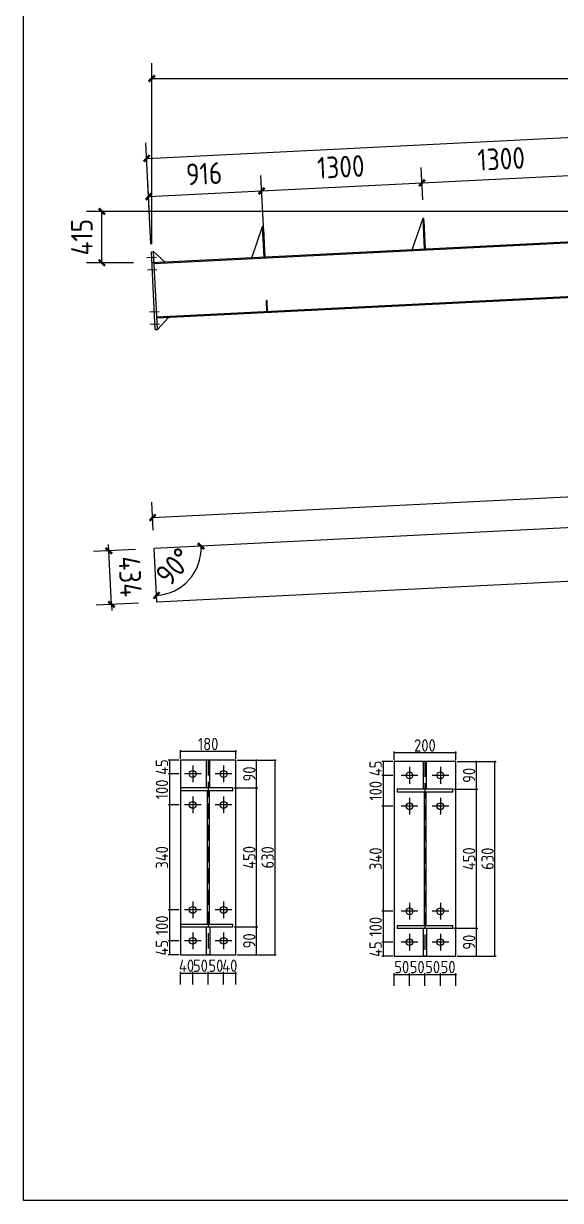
# Model space of a CAD drawing. Extents: x 102162 to 621267, y -39398 to 328893.
# Drawn here: x 414012 to 422704, y 254602 to 273649 of the extents above; entities that cross this region are included whole.
import ezdxf

# ---------------------------------------------------------------- set-up
doc = ezdxf.new("R2010")
doc.units = 0
doc.header["$LTSCALE"] = 1000
doc.header["$MEASUREMENT"] = 0
doc.linetypes.add('DASH', pattern=[0.35, 0.25, -0.1])
doc.layers.add('DOTE', color=1, linetype='Continuous')
doc.styles.get("Standard").update_dxf_attribs({"font": 'gbenor.shx', "bigfont": 'gbcbig.shx'})
doc.dimstyles.get("Standard").update_dxf_attribs({"dimscale": 100, "dimtxt": 3.5, "dimasz": 1, "dimexe": 2.5, "dimexo": 3, "dimgap": 1.5, "dimtad": 1, "dimdec": 0, "dimzin": 0, "dimdsep": 46, "dimtxsty": 'Standard', "dimblk": 'ARCHTICK', "dimcen": 0.09, "dimadec": 0, "dimazin": 0, "dimtfac": 1, "dimtdec": 0, "dimtix": 1, "dimtmove": 2, "dimatfit": 3, "dimfxl": 1, "dimtolj": 1, "dimtzin": 0, "dimarcsym": 0})

# ---------------------------------------------------------------- blocks, each defined once
blk = doc.blocks.new('_ArchTick')
at = {"color": 0, "linetype": 'ByBlock', "const_width": 0.4}
blk.add_lwpolyline([(-0.5, -0.5), (0.5, 0.5)], dxfattribs=at)
blk = doc.blocks.new('*D1694')
at = {"color": 0, "lineweight": -2}
for p, q in [((432390, 270607), (415031, 270607)), ((415281, 269777), (415281, 270607)), ((415790, 269777), (415031, 269777))]:
    blk.add_line(p, q, dxfattribs=at)
at = {"layer": 'Defpoints', "color": 0}
for p in [(415281, 270607), (432690, 270607), (416090, 269777)]:
    blk.add_point(p, dxfattribs=at)
at = {"color": 0, "lineweight": -2, "xscale": 100, "yscale": 100, "zscale": 100}
for p, rotation in [((415281, 270607), 90), ((415281, 269777), 270)]:
    blk.add_blockref('_ArchTick', p, dxfattribs=dict(at, rotation=rotation))
at = {"color": 0, "insert": (414956, 270192), "char_height": 350, "attachment_point": 5, "rotation": 90}
blk.add_mtext('\\A1;415', dxfattribs=at)
blk = doc.blocks.new('*D1663')
at = {"color": 0, "lineweight": -2}
for p, q in [((416090, 270077), (416090, 273010)), ((432690, 270907), (432690, 273010)), ((416090, 272760), (432690, 272760))]:
    blk.add_line(p, q, dxfattribs=at)
at = {"layer": 'Defpoints', "color": 0}
for p in [(432690, 272760), (432690, 270607), (416090, 269777)]:
    blk.add_point(p, dxfattribs=at)
at = {"color": 0, "lineweight": -2, "xscale": 100, "yscale": 100, "zscale": 100, "rotation": 180}
blk.add_blockref('_ArchTick', (416090, 272760), dxfattribs=at)
at = {"color": 0, "lineweight": -2, "xscale": 100, "yscale": 100, "zscale": 100}
blk.add_blockref('_ArchTick', (432690, 272760), dxfattribs=at)
at = {"color": 0, "insert": (424390, 273085), "char_height": 350, "attachment_point": 5}
blk.add_mtext('\\A1;8300', dxfattribs=at)
blk = doc.blocks.new('*D1664')
at = {"color": 0, "lineweight": -2}
for p, q in [((432675, 270906), (432593, 272547)), ((416006, 271467), (432606, 272297)), ((416075, 270076), (415993, 271717))]:
    blk.add_line(p, q, dxfattribs=at)
at = {"layer": 'Defpoints', "color": 0}
for p in [(432606, 272297), (432690, 270607), (416090, 269777)]:
    blk.add_point(p, dxfattribs=at)
at = {"color": 0, "lineweight": -2, "xscale": 100, "yscale": 100, "zscale": 100}
for p, rotation in [((432606, 272297), 2.862405226111732), ((416006, 271467), 182.8624052261118)]:
    blk.add_blockref('_ArchTick', p, dxfattribs=dict(at, rotation=rotation))
at = {"color": 0, "insert": (424289, 272207), "char_height": 350, "attachment_point": 5, "rotation": 2.8624}
blk.add_mtext('\\A1;8310', dxfattribs=at)
blk = doc.blocks.new('*D1695')
at = {"color": 0, "lineweight": -2}
for p, q in [((416075, 270076), (416024, 271098)), ((417905, 270168), (417854, 271190)), ((416037, 270848), (417866, 270940))]:
    blk.add_line(p, q, dxfattribs=at)
at = {"layer": 'Defpoints', "color": 0}
for p in [(417866, 270940), (416090, 269777), (417920, 269868)]:
    blk.add_point(p, dxfattribs=at)
at = {"color": 0, "lineweight": -2, "xscale": 100, "yscale": 100, "zscale": 100}
for p, rotation in [((416037, 270848), 182.8624052260992), ((417866, 270940), 2.862405226099201)]:
    blk.add_blockref('_ArchTick', p, dxfattribs=dict(at, rotation=rotation))
at = {"color": 0, "insert": (416935, 271219), "char_height": 350, "attachment_point": 5, "rotation": 2.8624}
blk.add_mtext('\\A1;916', dxfattribs=at)
blk = doc.blocks.new('*D1696')
at = {"color": 0, "lineweight": -2}
for p, q in [((420477, 270797), (420451, 271319)), ((417905, 270168), (417854, 271190)), ((417866, 270940), (420463, 271070))]:
    blk.add_line(p, q, dxfattribs=at)
at = {"layer": 'Defpoints', "color": 0}
for p in [(420463, 271070), (420492, 270497), (417920, 269868)]:
    blk.add_point(p, dxfattribs=at)
at = {"color": 0, "lineweight": -2, "xscale": 100, "yscale": 100, "zscale": 100}
for p, rotation in [((420463, 271070), 2.862405226257479), ((417866, 270940), 182.8624052262575)]:
    blk.add_blockref('_ArchTick', p, dxfattribs=dict(at, rotation=rotation))
at = {"color": 0, "insert": (419148, 271329), "char_height": 350, "attachment_point": 5, "rotation": 2.8624}
blk.add_mtext('\\A1;1300', dxfattribs=at)
blk = doc.blocks.new('*D1697')
at = {"color": 0, "lineweight": -2}
for p, q in [((423073, 270927), (423047, 271449)), ((420477, 270797), (420451, 271319)), ((420463, 271070), (423060, 271200))]:
    blk.add_line(p, q, dxfattribs=at)
at = {"layer": 'Defpoints', "color": 0}
for p in [(423060, 271200), (420492, 270497), (423088, 270627)]:
    blk.add_point(p, dxfattribs=at)
at = {"color": 0, "lineweight": -2, "xscale": 100, "yscale": 100, "zscale": 100}
for p, rotation in [((423060, 271200), 2.862405226257479), ((420463, 271070), 182.8624052262575)]:
    blk.add_blockref('_ArchTick', p, dxfattribs=dict(at, rotation=rotation))
at = {"color": 0, "insert": (421745, 271459), "char_height": 350, "attachment_point": 5, "rotation": 2.8624}
blk.add_mtext('\\A1;1300', dxfattribs=at)
blk = doc.blocks.new('*D1702')
at = {"color": 0, "lineweight": -2}
for p, q in [((432640, 266279), (432618, 266729)), ((416102, 265653), (432630, 266479)), ((416112, 265452), (416089, 265902))]:
    blk.add_line(p, q, dxfattribs=at)
at = {"layer": 'Defpoints', "color": 0}
for p in [(432630, 266479), (432655, 265979), (416127, 265153)]:
    blk.add_point(p, dxfattribs=at)
at = {"color": 0, "lineweight": -2, "xscale": 100, "yscale": 100, "zscale": 100}
for p, rotation in [((432630, 266479), 2.86240522611191), ((416102, 265653), 182.8624052261119)]:
    blk.add_blockref('_ArchTick', p, dxfattribs=dict(at, rotation=rotation))
at = {"color": 0, "insert": (424349, 266402), "char_height": 350, "attachment_point": 5, "rotation": 2.8624}
blk.add_mtext('\\A1;腹板、翼板 8274', dxfattribs=at)
blk = doc.blocks.new('*D1703')
at = {"color": 0, "lineweight": -2}
for p, q in [((415392, 265116), (415387, 265216)), ((415827, 265138), (415142, 265103)), ((415435, 264249), (415392, 265116)), ((415871, 264271), (415185, 264237)), ((415435, 264249), (415440, 264149))]:
    blk.add_line(p, q, dxfattribs=at)
at = {"layer": 'Defpoints', "color": 0}
for p in [(416127, 265153), (415392, 265116), (416170, 264286)]:
    blk.add_point(p, dxfattribs=at)
at = {"color": 0, "lineweight": -2, "xscale": 100, "yscale": 100, "zscale": 100}
for p, rotation in [((415392, 265116), 272.86240522611), ((415435, 264249), 92.86240522611001)]:
    blk.add_blockref('_ArchTick', p, dxfattribs=dict(at, rotation=rotation))
at = {"color": 0, "insert": (415738, 264699), "char_height": 350, "attachment_point": 5, "rotation": 272.8624}
blk.add_mtext('\\A1;434', dxfattribs=at)
blk = doc.blocks.new('*D1704')
at = {"color": 0, "lineweight": -2}
blk.add_arc((416127, 265153), 759, 272.8624, 2.8624, dxfattribs=at)
at = {"layer": 'Defpoints', "color": 0}
for p in [(432655, 265979), (416127, 265153), (416127, 265153), (416539, 264515), (416170, 264286)]:
    blk.add_point(p, dxfattribs=at)
at = {"color": 0, "lineweight": -2, "xscale": 100, "yscale": 100, "zscale": 100}
for p, rotation in [((416885, 265191), 92.86240522611183), ((416165, 264394), 182.8624052261123)]:
    blk.add_blockref('_ArchTick', p, dxfattribs=dict(at, rotation=rotation))
at = {"color": 0, "insert": (416449, 264861), "char_height": 350, "attachment_point": 5, "rotation": 47.8624}
blk.add_mtext('\\A1;90°', dxfattribs=at)
blk = doc.blocks.new('*D1705')
at = {"color": 0, "lineweight": -2}
blk.add_arc((432655, 265979), 665, 182.8624, 272.8624, dxfattribs=at)
at = {"layer": 'Defpoints', "color": 0}
for p in [(432655, 265979), (432655, 265979), (432096, 265618), (416127, 265153), (432698, 265112)]:
    blk.add_point(p, dxfattribs=at)
at = {"color": 0, "lineweight": -2, "xscale": 100, "yscale": 100, "zscale": 100}
for p, rotation in [((431991, 265946), 92.86240522611186), ((432688, 265315), 2.862405226109512)]:
    blk.add_blockref('_ArchTick', p, dxfattribs=dict(at, rotation=rotation))
at = {"color": 0, "insert": (432427, 265727), "char_height": 350, "attachment_point": 5, "rotation": 317.8624}
blk.add_mtext('\\A1;90°', dxfattribs=at)
blk = doc.blocks.new('*D1665')
at = {"color": 0, "lineweight": -2}
for p, q in [((416551, 258099), (416551, 258301)), ((416751, 258099), (416751, 258301)), ((416551, 258281), (416541, 258281)), ((416551, 258281), (416751, 258281)), ((416751, 258281), (416761, 258281))]:
    blk.add_line(p, q, dxfattribs=at)
at = {"layer": 'Defpoints', "color": 0}
for p in [(416751, 258281), (416551, 258079), (416751, 258079)]:
    blk.add_point(p, dxfattribs=at)
at = {"color": 0, "lineweight": -2, "xscale": 10, "yscale": 10, "zscale": 10}
blk.add_blockref('_ArchTick', (416551, 258281), dxfattribs=at)
at = {"color": 0, "lineweight": -2, "xscale": 10, "yscale": 10, "zscale": 10, "rotation": 180}
blk.add_blockref('_ArchTick', (416751, 258281), dxfattribs=at)
at = {"color": 0, "insert": (416651, 258401), "char_height": 200, "attachment_point": 5}
blk.add_mtext('\\A1;40', dxfattribs=at)
blk = doc.blocks.new('*D1666')
at = {"color": 0, "lineweight": -2}
for p, q in [((416751, 258099), (416751, 258301)), ((417001, 258099), (417001, 258301)), ((416741, 258281), (417011, 258281))]:
    blk.add_line(p, q, dxfattribs=at)
at = {"layer": 'Defpoints', "color": 0}
for p in [(417001, 258281), (416751, 258079), (417001, 258079)]:
    blk.add_point(p, dxfattribs=at)
at = {"color": 0, "lineweight": -2, "xscale": 10, "yscale": 10, "zscale": 10, "rotation": 180}
blk.add_blockref('_ArchTick', (416751, 258281), dxfattribs=at)
at = {"color": 0, "lineweight": -2, "xscale": 10, "yscale": 10, "zscale": 10}
blk.add_blockref('_ArchTick', (417001, 258281), dxfattribs=at)
at = {"color": 0, "insert": (416876, 258401), "char_height": 200, "attachment_point": 5}
blk.add_mtext('\\A1;50', dxfattribs=at)
blk = doc.blocks.new('*D1667')
at = {"color": 0, "lineweight": -2}
for p, q in [((417001, 258099), (417001, 258301)), ((417251, 258099), (417251, 258301)), ((416991, 258281), (417261, 258281))]:
    blk.add_line(p, q, dxfattribs=at)
at = {"layer": 'Defpoints', "color": 0}
for p in [(417251, 258281), (417001, 258079), (417251, 258079)]:
    blk.add_point(p, dxfattribs=at)
at = {"color": 0, "lineweight": -2, "xscale": 10, "yscale": 10, "zscale": 10, "rotation": 180}
blk.add_blockref('_ArchTick', (417001, 258281), dxfattribs=at)
at = {"color": 0, "lineweight": -2, "xscale": 10, "yscale": 10, "zscale": 10}
blk.add_blockref('_ArchTick', (417251, 258281), dxfattribs=at)
at = {"color": 0, "insert": (417126, 258401), "char_height": 200, "attachment_point": 5}
blk.add_mtext('\\A1;50', dxfattribs=at)
blk = doc.blocks.new('*D1668')
at = {"color": 0, "lineweight": -2}
for p, q in [((417251, 258099), (417251, 258301)), ((417451, 258099), (417451, 258301)), ((417251, 258281), (417241, 258281)), ((417251, 258281), (417451, 258281)), ((417451, 258281), (417461, 258281))]:
    blk.add_line(p, q, dxfattribs=at)
at = {"layer": 'Defpoints', "color": 0}
for p in [(417451, 258281), (417251, 258079), (417451, 258079)]:
    blk.add_point(p, dxfattribs=at)
at = {"color": 0, "lineweight": -2, "xscale": 10, "yscale": 10, "zscale": 10}
blk.add_blockref('_ArchTick', (417251, 258281), dxfattribs=at)
at = {"color": 0, "lineweight": -2, "xscale": 10, "yscale": 10, "zscale": 10, "rotation": 180}
blk.add_blockref('_ArchTick', (417451, 258281), dxfattribs=at)
at = {"color": 0, "insert": (417351, 258401), "char_height": 200, "attachment_point": 5}
blk.add_mtext('\\A1;40', dxfattribs=at)
blk = doc.blocks.new('*D1706')
at = {"color": 0, "lineweight": -2}
for p, q in [((416531, 261729), (416353, 261729)), ((416373, 261729), (416373, 261739)), ((416373, 261729), (416373, 261504)), ((416531, 261504), (416353, 261504)), ((416373, 261504), (416373, 261494))]:
    blk.add_line(p, q, dxfattribs=at)
at = {"layer": 'Defpoints', "color": 0}
for p in [(416551, 261729), (416373, 261504), (416551, 261504)]:
    blk.add_point(p, dxfattribs=at)
at = {"color": 0, "lineweight": -2, "xscale": 10, "yscale": 10, "zscale": 10}
for p, rotation in [((416373, 261729), 270), ((416373, 261504), 90)]:
    blk.add_blockref('_ArchTick', p, dxfattribs=dict(at, rotation=rotation))
at = {"color": 0, "insert": (416253, 261616), "char_height": 200, "attachment_point": 5, "rotation": 90}
blk.add_mtext('\\A1;45', dxfattribs=at)
blk = doc.blocks.new('*D1669')
at = {"color": 0, "lineweight": -2}
for p, q in [((416531, 261504), (416353, 261504)), ((416373, 261514), (416373, 260994)), ((416531, 261004), (416353, 261004))]:
    blk.add_line(p, q, dxfattribs=at)
at = {"layer": 'Defpoints', "color": 0}
for p in [(416551, 261504), (416373, 261004), (416551, 261004)]:
    blk.add_point(p, dxfattribs=at)
at = {"color": 0, "lineweight": -2, "xscale": 10, "yscale": 10, "zscale": 10}
for p, rotation in [((416373, 261504), 90), ((416373, 261004), 270)]:
    blk.add_blockref('_ArchTick', p, dxfattribs=dict(at, rotation=rotation))
at = {"color": 0, "insert": (416253, 261254), "char_height": 200, "attachment_point": 5, "rotation": 90}
blk.add_mtext('\\A1;100', dxfattribs=at)
blk = doc.blocks.new('*D1670')
at = {"color": 0, "lineweight": -2}
for p, q in [((416531, 261004), (416353, 261004)), ((416373, 261014), (416373, 259294)), ((416531, 259304), (416353, 259304))]:
    blk.add_line(p, q, dxfattribs=at)
at = {"layer": 'Defpoints', "color": 0}
for p in [(416551, 261004), (416373, 259304), (416551, 259304)]:
    blk.add_point(p, dxfattribs=at)
at = {"color": 0, "lineweight": -2, "xscale": 10, "yscale": 10, "zscale": 10}
for p, rotation in [((416373, 261004), 90), ((416373, 259304), 270)]:
    blk.add_blockref('_ArchTick', p, dxfattribs=dict(at, rotation=rotation))
at = {"color": 0, "insert": (416253, 260154), "char_height": 200, "attachment_point": 5, "rotation": 90}
blk.add_mtext('\\A1;340', dxfattribs=at)
blk = doc.blocks.new('*D1671')
at = {"color": 0, "lineweight": -2}
for p, q in [((416531, 259304), (416353, 259304)), ((416373, 259314), (416373, 258794)), ((416531, 258804), (416353, 258804))]:
    blk.add_line(p, q, dxfattribs=at)
at = {"layer": 'Defpoints', "color": 0}
for p in [(416551, 259304), (416373, 258804), (416551, 258804)]:
    blk.add_point(p, dxfattribs=at)
at = {"color": 0, "lineweight": -2, "xscale": 10, "yscale": 10, "zscale": 10}
for p, rotation in [((416373, 259304), 90), ((416373, 258804), 270)]:
    blk.add_blockref('_ArchTick', p, dxfattribs=dict(at, rotation=rotation))
at = {"color": 0, "insert": (416253, 259054), "char_height": 200, "attachment_point": 5, "rotation": 90}
blk.add_mtext('\\A1;100', dxfattribs=at)
blk = doc.blocks.new('*D1672')
at = {"color": 0, "lineweight": -2}
for p, q in [((416531, 258804), (416353, 258804)), ((416373, 258804), (416373, 258814)), ((416373, 258804), (416373, 258579)), ((416531, 258579), (416353, 258579)), ((416373, 258579), (416373, 258569))]:
    blk.add_line(p, q, dxfattribs=at)
at = {"layer": 'Defpoints', "color": 0}
for p in [(416551, 258804), (416373, 258579), (416551, 258579)]:
    blk.add_point(p, dxfattribs=at)
at = {"color": 0, "lineweight": -2, "xscale": 10, "yscale": 10, "zscale": 10}
for p, rotation in [((416373, 258804), 270), ((416373, 258579), 90)]:
    blk.add_blockref('_ArchTick', p, dxfattribs=dict(at, rotation=rotation))
at = {"color": 0, "insert": (416253, 258691), "char_height": 200, "attachment_point": 5, "rotation": 90}
blk.add_mtext('\\A1;45', dxfattribs=at)
blk = doc.blocks.new('*D1673')
at = {"color": 0, "lineweight": -2}
for p, q in [((417421, 259029), (417806, 259029)), ((417786, 258569), (417786, 259039)), ((417471, 258579), (417806, 258579))]:
    blk.add_line(p, q, dxfattribs=at)
at = {"layer": 'Defpoints', "color": 0}
for p in [(417401, 259029), (417786, 259029), (417451, 258579)]:
    blk.add_point(p, dxfattribs=at)
at = {"color": 0, "lineweight": -2, "xscale": 10, "yscale": 10, "zscale": 10}
for p, rotation in [((417786, 259029), 90), ((417786, 258579), 270)]:
    blk.add_blockref('_ArchTick', p, dxfattribs=dict(at, rotation=rotation))
at = {"color": 0, "insert": (417666, 258804), "char_height": 200, "attachment_point": 5, "rotation": 90}
blk.add_mtext('\\A1;90', dxfattribs=at)
blk = doc.blocks.new('*D1707')
at = {"color": 0, "lineweight": -2}
for p, q in [((417421, 261279), (417806, 261279)), ((417786, 259019), (417786, 261289)), ((417421, 259029), (417806, 259029))]:
    blk.add_line(p, q, dxfattribs=at)
at = {"layer": 'Defpoints', "color": 0}
for p in [(417401, 261279), (417786, 261279), (417401, 259029)]:
    blk.add_point(p, dxfattribs=at)
at = {"color": 0, "lineweight": -2, "xscale": 10, "yscale": 10, "zscale": 10}
for p, rotation in [((417786, 261279), 90), ((417786, 259029), 270)]:
    blk.add_blockref('_ArchTick', p, dxfattribs=dict(at, rotation=rotation))
at = {"color": 0, "insert": (417666, 260154), "char_height": 200, "attachment_point": 5, "rotation": 90}
blk.add_mtext('\\A1;450', dxfattribs=at)
blk = doc.blocks.new('*D1708')
at = {"color": 0, "lineweight": -2}
for p, q in [((417471, 261729), (417806, 261729)), ((417786, 261269), (417786, 261739)), ((417421, 261279), (417806, 261279))]:
    blk.add_line(p, q, dxfattribs=at)
at = {"layer": 'Defpoints', "color": 0}
for p in [(417451, 261729), (417786, 261729), (417401, 261279)]:
    blk.add_point(p, dxfattribs=at)
at = {"color": 0, "lineweight": -2, "xscale": 10, "yscale": 10, "zscale": 10}
for p, rotation in [((417786, 261729), 90), ((417786, 261279), 270)]:
    blk.add_blockref('_ArchTick', p, dxfattribs=dict(at, rotation=rotation))
at = {"color": 0, "insert": (417666, 261504), "char_height": 200, "attachment_point": 5, "rotation": 90}
blk.add_mtext('\\A1;90', dxfattribs=at)
blk = doc.blocks.new('*D1709')
at = {"color": 0, "lineweight": -2}
for p, q in [((417471, 261729), (418104, 261729)), ((418084, 258569), (418084, 261739)), ((417471, 258579), (418104, 258579))]:
    blk.add_line(p, q, dxfattribs=at)
at = {"layer": 'Defpoints', "color": 0}
for p in [(417451, 261729), (418084, 261729), (417451, 258579)]:
    blk.add_point(p, dxfattribs=at)
at = {"color": 0, "lineweight": -2, "xscale": 10, "yscale": 10, "zscale": 10}
for p, rotation in [((418084, 261729), 90), ((418084, 258579), 270)]:
    blk.add_blockref('_ArchTick', p, dxfattribs=dict(at, rotation=rotation))
at = {"color": 0, "insert": (417964, 260154), "char_height": 200, "attachment_point": 5, "rotation": 90}
blk.add_mtext('\\A1;630', dxfattribs=at)
blk = doc.blocks.new('*D1710')
at = {"color": 0, "lineweight": -2}
for p, q in [((417461, 261868), (416541, 261868)), ((416551, 261749), (416551, 261888)), ((417451, 261749), (417451, 261888))]:
    blk.add_line(p, q, dxfattribs=at)
at = {"layer": 'Defpoints', "color": 0}
for p in [(416551, 261868), (416551, 261729), (417451, 261729)]:
    blk.add_point(p, dxfattribs=at)
at = {"color": 0, "lineweight": -2, "xscale": 10, "yscale": 10, "zscale": 10, "rotation": 180}
blk.add_blockref('_ArchTick', (416551, 261868), dxfattribs=at)
at = {"color": 0, "lineweight": -2, "xscale": 10, "yscale": 10, "zscale": 10}
blk.add_blockref('_ArchTick', (417451, 261868), dxfattribs=at)
at = {"color": 0, "insert": (417001, 261988), "char_height": 200, "attachment_point": 5}
blk.add_mtext('\\A1;180', dxfattribs=at)
blk = doc.blocks.new('*D1674')
at = {"color": 0, "lineweight": -2}
for p, q in [((420000, 258259), (420270, 258259)), ((420010, 258077), (420010, 258279)), ((420260, 258077), (420260, 258279))]:
    blk.add_line(p, q, dxfattribs=at)
at = {"layer": 'Defpoints', "color": 0}
for p in [(420260, 258259), (420010, 258057), (420260, 258057)]:
    blk.add_point(p, dxfattribs=at)
at = {"color": 0, "lineweight": -2, "xscale": 10, "yscale": 10, "zscale": 10, "rotation": 180}
blk.add_blockref('_ArchTick', (420010, 258259), dxfattribs=at)
at = {"color": 0, "lineweight": -2, "xscale": 10, "yscale": 10, "zscale": 10}
blk.add_blockref('_ArchTick', (420260, 258259), dxfattribs=at)
at = {"color": 0, "insert": (420135, 258379), "char_height": 200, "attachment_point": 5}
blk.add_mtext('\\A1;50', dxfattribs=at)
blk = doc.blocks.new('*D1675')
at = {"color": 0, "lineweight": -2}
for p, q in [((420250, 258259), (420520, 258259)), ((420260, 258077), (420260, 258279)), ((420510, 258077), (420510, 258279))]:
    blk.add_line(p, q, dxfattribs=at)
at = {"layer": 'Defpoints', "color": 0}
for p in [(420510, 258259), (420260, 258057), (420510, 258057)]:
    blk.add_point(p, dxfattribs=at)
at = {"color": 0, "lineweight": -2, "xscale": 10, "yscale": 10, "zscale": 10, "rotation": 180}
blk.add_blockref('_ArchTick', (420260, 258259), dxfattribs=at)
at = {"color": 0, "lineweight": -2, "xscale": 10, "yscale": 10, "zscale": 10}
blk.add_blockref('_ArchTick', (420510, 258259), dxfattribs=at)
at = {"color": 0, "insert": (420385, 258379), "char_height": 200, "attachment_point": 5}
blk.add_mtext('\\A1;50', dxfattribs=at)
blk = doc.blocks.new('*D1676')
at = {"color": 0, "lineweight": -2}
for p, q in [((420500, 258259), (420770, 258259)), ((420510, 258077), (420510, 258279)), ((420760, 258077), (420760, 258279))]:
    blk.add_line(p, q, dxfattribs=at)
at = {"layer": 'Defpoints', "color": 0}
for p in [(420760, 258259), (420510, 258057), (420760, 258057)]:
    blk.add_point(p, dxfattribs=at)
at = {"color": 0, "lineweight": -2, "xscale": 10, "yscale": 10, "zscale": 10, "rotation": 180}
blk.add_blockref('_ArchTick', (420510, 258259), dxfattribs=at)
at = {"color": 0, "lineweight": -2, "xscale": 10, "yscale": 10, "zscale": 10}
blk.add_blockref('_ArchTick', (420760, 258259), dxfattribs=at)
at = {"color": 0, "insert": (420635, 258379), "char_height": 200, "attachment_point": 5}
blk.add_mtext('\\A1;50', dxfattribs=at)
blk = doc.blocks.new('*D1677')
at = {"color": 0, "lineweight": -2}
for p, q in [((420750, 258259), (421020, 258259)), ((420760, 258077), (420760, 258279)), ((421010, 258077), (421010, 258279))]:
    blk.add_line(p, q, dxfattribs=at)
at = {"layer": 'Defpoints', "color": 0}
for p in [(421010, 258259), (420760, 258057), (421010, 258057)]:
    blk.add_point(p, dxfattribs=at)
at = {"color": 0, "lineweight": -2, "xscale": 10, "yscale": 10, "zscale": 10, "rotation": 180}
blk.add_blockref('_ArchTick', (420760, 258259), dxfattribs=at)
at = {"color": 0, "lineweight": -2, "xscale": 10, "yscale": 10, "zscale": 10}
blk.add_blockref('_ArchTick', (421010, 258259), dxfattribs=at)
at = {"color": 0, "insert": (420885, 258379), "char_height": 200, "attachment_point": 5}
blk.add_mtext('\\A1;50', dxfattribs=at)
blk = doc.blocks.new('*D1711')
at = {"color": 0, "lineweight": -2}
for p, q in [((419832, 261707), (419832, 261717)), ((419990, 261707), (419812, 261707)), ((419832, 261707), (419832, 261482)), ((419990, 261482), (419812, 261482)), ((419832, 261482), (419832, 261472))]:
    blk.add_line(p, q, dxfattribs=at)
at = {"layer": 'Defpoints', "color": 0}
for p in [(420010, 261707), (419832, 261482), (420010, 261482)]:
    blk.add_point(p, dxfattribs=at)
at = {"color": 0, "lineweight": -2, "xscale": 10, "yscale": 10, "zscale": 10}
for p, rotation in [((419832, 261707), 270), ((419832, 261482), 90)]:
    blk.add_blockref('_ArchTick', p, dxfattribs=dict(at, rotation=rotation))
at = {"color": 0, "insert": (419712, 261594), "char_height": 200, "attachment_point": 5, "rotation": 90}
blk.add_mtext('\\A1;45', dxfattribs=at)
blk = doc.blocks.new('*D1678')
at = {"color": 0, "lineweight": -2}
for p, q in [((419990, 261482), (419812, 261482)), ((419832, 261492), (419832, 260972)), ((419990, 260982), (419812, 260982))]:
    blk.add_line(p, q, dxfattribs=at)
at = {"layer": 'Defpoints', "color": 0}
for p in [(420010, 261482), (419832, 260982), (420010, 260982)]:
    blk.add_point(p, dxfattribs=at)
at = {"color": 0, "lineweight": -2, "xscale": 10, "yscale": 10, "zscale": 10}
for p, rotation in [((419832, 261482), 90), ((419832, 260982), 270)]:
    blk.add_blockref('_ArchTick', p, dxfattribs=dict(at, rotation=rotation))
at = {"color": 0, "insert": (419712, 261232), "char_height": 200, "attachment_point": 5, "rotation": 90}
blk.add_mtext('\\A1;100', dxfattribs=at)
blk = doc.blocks.new('*D1679')
at = {"color": 0, "lineweight": -2}
for p, q in [((419990, 260982), (419812, 260982)), ((419832, 260992), (419832, 259272)), ((419990, 259282), (419812, 259282))]:
    blk.add_line(p, q, dxfattribs=at)
at = {"layer": 'Defpoints', "color": 0}
for p in [(420010, 260982), (419832, 259282), (420010, 259282)]:
    blk.add_point(p, dxfattribs=at)
at = {"color": 0, "lineweight": -2, "xscale": 10, "yscale": 10, "zscale": 10}
for p, rotation in [((419832, 260982), 90), ((419832, 259282), 270)]:
    blk.add_blockref('_ArchTick', p, dxfattribs=dict(at, rotation=rotation))
at = {"color": 0, "insert": (419712, 260132), "char_height": 200, "attachment_point": 5, "rotation": 90}
blk.add_mtext('\\A1;340', dxfattribs=at)
blk = doc.blocks.new('*D1680')
at = {"color": 0, "lineweight": -2}
for p, q in [((419990, 259282), (419812, 259282)), ((419832, 259292), (419832, 258772)), ((419990, 258782), (419812, 258782))]:
    blk.add_line(p, q, dxfattribs=at)
at = {"layer": 'Defpoints', "color": 0}
for p in [(420010, 259282), (419832, 258782), (420010, 258782)]:
    blk.add_point(p, dxfattribs=at)
at = {"color": 0, "lineweight": -2, "xscale": 10, "yscale": 10, "zscale": 10}
for p, rotation in [((419832, 259282), 90), ((419832, 258782), 270)]:
    blk.add_blockref('_ArchTick', p, dxfattribs=dict(at, rotation=rotation))
at = {"color": 0, "insert": (419712, 259032), "char_height": 200, "attachment_point": 5, "rotation": 90}
blk.add_mtext('\\A1;100', dxfattribs=at)
blk = doc.blocks.new('*D1681')
at = {"color": 0, "lineweight": -2}
for p, q in [((419990, 258782), (419812, 258782)), ((419832, 258782), (419832, 258792)), ((419832, 258782), (419832, 258557)), ((419990, 258557), (419812, 258557)), ((419832, 258557), (419832, 258547))]:
    blk.add_line(p, q, dxfattribs=at)
at = {"layer": 'Defpoints', "color": 0}
for p in [(420010, 258782), (419832, 258557), (420010, 258557)]:
    blk.add_point(p, dxfattribs=at)
at = {"color": 0, "lineweight": -2, "xscale": 10, "yscale": 10, "zscale": 10}
for p, rotation in [((419832, 258782), 270), ((419832, 258557), 90)]:
    blk.add_blockref('_ArchTick', p, dxfattribs=dict(at, rotation=rotation))
at = {"color": 0, "insert": (419712, 258669), "char_height": 200, "attachment_point": 5, "rotation": 90}
blk.add_mtext('\\A1;45', dxfattribs=at)
blk = doc.blocks.new('*D1682')
at = {"color": 0, "lineweight": -2}
for p, q in [((420980, 259007), (421365, 259007)), ((421345, 258547), (421345, 259017)), ((421030, 258557), (421365, 258557))]:
    blk.add_line(p, q, dxfattribs=at)
at = {"layer": 'Defpoints', "color": 0}
for p in [(420960, 259007), (421345, 259007), (421010, 258557)]:
    blk.add_point(p, dxfattribs=at)
at = {"color": 0, "lineweight": -2, "xscale": 10, "yscale": 10, "zscale": 10}
for p, rotation in [((421345, 259007), 90), ((421345, 258557), 270)]:
    blk.add_blockref('_ArchTick', p, dxfattribs=dict(at, rotation=rotation))
at = {"color": 0, "insert": (421225, 258782), "char_height": 200, "attachment_point": 5, "rotation": 90}
blk.add_mtext('\\A1;90', dxfattribs=at)
blk = doc.blocks.new('*D1712')
at = {"color": 0, "lineweight": -2}
for p, q in [((420980, 261257), (421365, 261257)), ((421345, 258997), (421345, 261267)), ((420980, 259007), (421365, 259007))]:
    blk.add_line(p, q, dxfattribs=at)
at = {"layer": 'Defpoints', "color": 0}
for p in [(420960, 261257), (421345, 261257), (420960, 259007)]:
    blk.add_point(p, dxfattribs=at)
at = {"color": 0, "lineweight": -2, "xscale": 10, "yscale": 10, "zscale": 10}
for p, rotation in [((421345, 261257), 90), ((421345, 259007), 270)]:
    blk.add_blockref('_ArchTick', p, dxfattribs=dict(at, rotation=rotation))
at = {"color": 0, "insert": (421225, 260132), "char_height": 200, "attachment_point": 5, "rotation": 90}
blk.add_mtext('\\A1;450', dxfattribs=at)
blk = doc.blocks.new('*D1713')
at = {"color": 0, "lineweight": -2}
for p, q in [((421345, 261247), (421345, 261717)), ((421030, 261707), (421365, 261707)), ((420980, 261257), (421365, 261257))]:
    blk.add_line(p, q, dxfattribs=at)
at = {"layer": 'Defpoints', "color": 0}
for p in [(421010, 261707), (421345, 261707), (420960, 261257)]:
    blk.add_point(p, dxfattribs=at)
at = {"color": 0, "lineweight": -2, "xscale": 10, "yscale": 10, "zscale": 10}
for p, rotation in [((421345, 261707), 90), ((421345, 261257), 270)]:
    blk.add_blockref('_ArchTick', p, dxfattribs=dict(at, rotation=rotation))
at = {"color": 0, "insert": (421225, 261482), "char_height": 200, "attachment_point": 5, "rotation": 90}
blk.add_mtext('\\A1;90', dxfattribs=at)
blk = doc.blocks.new('*D1714')
at = {"color": 0, "lineweight": -2}
for p, q in [((421644, 258547), (421644, 261717)), ((421030, 261707), (421664, 261707)), ((421030, 258557), (421664, 258557))]:
    blk.add_line(p, q, dxfattribs=at)
at = {"layer": 'Defpoints', "color": 0}
for p in [(421010, 261707), (421644, 261707), (421010, 258557)]:
    blk.add_point(p, dxfattribs=at)
at = {"color": 0, "lineweight": -2, "xscale": 10, "yscale": 10, "zscale": 10}
for p, rotation in [((421644, 261707), 90), ((421644, 258557), 270)]:
    blk.add_blockref('_ArchTick', p, dxfattribs=dict(at, rotation=rotation))
at = {"color": 0, "insert": (421524, 260132), "char_height": 200, "attachment_point": 5, "rotation": 90}
blk.add_mtext('\\A1;630', dxfattribs=at)
blk = doc.blocks.new('*D1715')
at = {"color": 0, "lineweight": -2}
for p, q in [((421020, 261846), (420000, 261846)), ((420010, 261727), (420010, 261866)), ((421010, 261727), (421010, 261866))]:
    blk.add_line(p, q, dxfattribs=at)
at = {"layer": 'Defpoints', "color": 0}
for p in [(420010, 261846), (420010, 261707), (421010, 261707)]:
    blk.add_point(p, dxfattribs=at)
at = {"color": 0, "lineweight": -2, "xscale": 10, "yscale": 10, "zscale": 10, "rotation": 180}
blk.add_blockref('_ArchTick', (420010, 261846), dxfattribs=at)
at = {"color": 0, "lineweight": -2, "xscale": 10, "yscale": 10, "zscale": 10}
blk.add_blockref('_ArchTick', (421010, 261846), dxfattribs=at)
at = {"color": 0, "insert": (420510, 261966), "char_height": 200, "attachment_point": 5}
blk.add_mtext('\\A1;200', dxfattribs=at)

msp = doc.modelspace()

# ---------------------------------------------------------------- linework, layer by layer
for p, q in [((432690.1, 270606.6), (416090.1, 269776.6)), ((432655, 270588.8), (416126.9, 269762.4)), ((432698.3, 269721.9), (416170.2, 268895.5)), ((432699.1, 269705.9), (416171, 268879.5)), ((432655, 265979.1), (416126.9, 265152.7)), ((432698.3, 265112.2), (416170.2, 264285.8))]:
    msp.add_line(p, q)
at = {"color": 2}
for p, q in [((420304.9, 269987.3), (420479.6, 270496.7)), ((420479.6, 270496.7), (420491.6, 270497.3)), ((420504.6, 269997.3), (420479.6, 270496.7)), ((420516.6, 269997.9), (420491.6, 270497.3)), ((417708.1, 269857.5), (417882.9, 270366.9)), ((417882.9, 270366.9), (417894.9, 270367.5)), ((417907.9, 269867.5), (417882.9, 270366.9)), ((417919.8, 269868.1), (417894.9, 270367.5)), ((417897, 270324.4), (417919.8, 269868.1)), ((420493.8, 270454.2), (420516.6, 269997.9)), ((416081.2, 269956.4), (416117.1, 269958.2)), ((416144.1, 268697.9), (416081.2, 269956.4)), ((416180, 268699.7), (416117.1, 269958.2)), ((416117.1, 269958.2), (416305.9, 269787.4)), ((416009.7, 269862.7), (416161.6, 269870.3)), ((416019.7, 269662.9), (416171.5, 269670.5)), ((417955, 269165), (417943, 269164.4)), ((417952, 268984.6), (417943, 269164.4)), ((417964, 268985.2), (417955, 269165)), ((416053.7, 268983.8), (416205.5, 268991.4)), ((417964, 268985.2), (417952, 268984.6)), ((416063.7, 268784), (416215.5, 268791.6)), ((416180, 268699.7), (416350.8, 268888.5)), ((416144.1, 268697.9), (416180, 268699.7)), ((416170.2, 264285.8), (416126.9, 265152.7)), ((416550.7, 261728.9), (416550.7, 258578.9)), ((417450.7, 261728.9), (416550.7, 261728.9)), ((416975.7, 261278.9), (416975.7, 261728.9)), ((417025.7, 261278.9), (417025.7, 261728.9)), ((417450.7, 258578.9), (417450.7, 261728.9)), ((416750.7, 261638.9), (416750.7, 261368.9)), ((417250.4, 261638.9), (417250.4, 261368.9)), ((420010.4, 261707), (420010.4, 258557)), ((421010.4, 261707), (420010.4, 261707)), ((420260.2, 261617), (420260.2, 261347)), ((420485.4, 261257), (420485.4, 261707)), ((420535.4, 261257), (420535.4, 261707)), ((420760.4, 261617), (420760.4, 261347)), ((421010.4, 258557), (421010.4, 261707)), ((416885.7, 261503.9), (416615.7, 261503.9)), ((417385.4, 261503.9), (417115.4, 261503.9)), ((420395.2, 261482), (420125.2, 261482)), ((420895.2, 261482), (420625.2, 261482)), ((416885.7, 261003.9), (416615.7, 261003.9)), ((416750.7, 261138.9), (416750.7, 260868.9)), ((417385.4, 261003.9), (417115.4, 261003.9)), ((417250.4, 261138.9), (417250.4, 260868.9)), ((420395.2, 260982), (420125.2, 260982)), ((420395.2, 260982), (420125.2, 260982)), ((420260.4, 261117), (420260.4, 260847)), ((420895.2, 260982), (420625.2, 260982)), ((420895.2, 260982), (420625.2, 260982)), ((420760.2, 261117), (420760.2, 260847)), ((420760.4, 261117), (420760.4, 260847)), ((416750.4, 259438.9), (416750.4, 259168.9)), ((417250.4, 259438.9), (417250.4, 259168.9)), ((416885.4, 259303.9), (416615.4, 259303.9)), ((417385.4, 259303.9), (417115.4, 259303.9)), ((420395.2, 259282), (420125.2, 259282)), ((420395.2, 259282), (420125.2, 259282)), ((420260.2, 259417), (420260.2, 259147)), ((420260.4, 259417), (420260.4, 259147)), ((420895.2, 259282), (420625.2, 259282)), ((420760.4, 259417), (420760.4, 259147)), ((416750.7, 258938.9), (416750.7, 258668.9)), ((416975.7, 258578.9), (416975.7, 259028.9)), ((417025.7, 259028.9), (417025.7, 258578.9)), ((417250.4, 258938.9), (417250.4, 258668.9)), ((420260.4, 258917), (420260.4, 258647)), ((420485.4, 258557), (420485.4, 259007)), ((420535.4, 259007), (420535.4, 258557)), ((420760.4, 258917), (420760.4, 258647)), ((416885.7, 258803.9), (416615.7, 258803.9)), ((417385.4, 258803.9), (417115.4, 258803.9)), ((420395.2, 258782), (420125.2, 258782)), ((420895.2, 258782), (420625.2, 258782)), ((416550.7, 258578.9), (417450.7, 258578.9)), ((417000.7, 258578.9), (416975.7, 258578.9)), ((417025.7, 258578.9), (417000.7, 258578.9)), ((420010.4, 258557), (421010.4, 258557)), ((420510.4, 258557), (420485.4, 258557)), ((420535.4, 258557), (420510.4, 258557))]:
    msp.add_line(p, q, dxfattribs=at)
at = {"color": 1, "linetype": 'DASH'}
for p, q in [((417000.7, 261728.9), (417000.7, 258578.9)), ((420510.4, 261707), (420510.4, 258557))]:
    msp.add_line(p, q, dxfattribs=at)
at = {"color": 4}
for p, q in [((417000.7, 261278.9), (416550.7, 261278.9)), ((416550.7, 261278.9), (416550.7, 261238.9)), ((416550.7, 261238.9), (417400.7, 261238.9)), ((416985.7, 261238.9), (416985.7, 259068.9)), ((417400.7, 261278.9), (417000.7, 261278.9)), ((417015.7, 261238.9), (417015.7, 259068.9)), ((417400.7, 261238.9), (417400.7, 261278.9)), ((420510.4, 261257), (420060.4, 261257)), ((420060.4, 261257), (420060.4, 261217)), ((420060.4, 261217), (420960.4, 261217)), ((420495.4, 261217), (420495.4, 259047)), ((420960.4, 261257), (420510.4, 261257)), ((420525.4, 261217), (420525.4, 259047)), ((420960.4, 261217), (420960.4, 261257)), ((417400.7, 259068.9), (416550.7, 259068.9)), ((416550.7, 259068.9), (416550.7, 259028.9)), ((417400.7, 259028.9), (417400.7, 259068.9)), ((420960.4, 259047), (420060.4, 259047)), ((420060.4, 259047), (420060.4, 259007)), ((420960.4, 259007), (420960.4, 259047)), ((416550.7, 259028.9), (417000.7, 259028.9)), ((416975.7, 259028.9), (417025.7, 259028.9)), ((417000.7, 259028.9), (417400.7, 259028.9)), ((420060.4, 259007), (420510.4, 259007)), ((420485.4, 259007), (420535.4, 259007)), ((420510.4, 259007), (420960.4, 259007))]:
    msp.add_line(p, q, dxfattribs=at)
msp.add_lwpolyline([(414011.7, 275601.7), (443711.7, 275601.7), (443711.7, 254601.7), (414011.7, 254601.7)], close=True)
at = {"color": 2}
for centre in [(416750.7, 261503.9), (417250.7, 261503.9), (420260.4, 261482), (420760.4, 261482), (416750.7, 261003.9), (417250.7, 261003.9), (420260.4, 260982), (420760.4, 260982), (416750.7, 259303.9), (417250.7, 259303.9), (420260.4, 259282), (420760.4, 259282), (416750.7, 258803.9), (417250.7, 258803.9), (420260.4, 258782), (420760.4, 258782)]:
    msp.add_circle(centre, 55, dxfattribs=at)
at = {"layer": 'DOTE', "color": 2}
msp.add_line((418498.1, 268995.5), (418498.1, 268995.9), dxfattribs=at)

# ---------------------------------------------------------------- dimensions: what is measured, and where the dimension line sits
at = {"color": 3}
dim = msp.add_linear_dim(base=(432690.1, 272759.9), p1=(416090.1, 269776.6), p2=(432690.1, 270606.6), dimstyle='Standard', override={"dimlfac": 0.5}, dxfattribs=at)
dim.commit()
dim.dimension.update_dxf_attribs({"geometry": '*D1663', "text_midpoint": (424390.1, 273084.9)})
for p1, p2, distance, picture, middle in [((416090.1, 269776.6), (432690.1, 270606.6), 1692.6, '*D1664', (424289.4, 272206.7)), ((416090.1, 269776.6), (417919.8, 269868.1), 1073.2, '*D1695', (416935.2, 271218.8)), ((416170.2, 264285.8), (416126.9, 265152.7), 736, '*D1703', (415738.1, 264698.7))]:
    dim = msp.add_aligned_dim(p1=p1, p2=p2, distance=distance, dimstyle='Standard', override={"dimlfac": 0.5}, dxfattribs=at)
    dim.commit()
    dim.dimension.update_dxf_attribs({"geometry": picture, "text_midpoint": middle})
for base, p1, p2, angle, picture, middle in [((423059.8, 271199.6), (420491.6, 270497.3), (423088.4, 270627.1), 182.86241, '*D1697', (421745.1, 271459.3)), ((420463, 271069.8), (417919.8, 269868.1), (420491.6, 270497.3), 182.86241, '*D1696', (419148.4, 271329.5)), ((415281.4, 270606.6), (416090.1, 269776.6), (432690.1, 270606.6), 90, '*D1694', (414956.4, 270191.6))]:
    dim = msp.add_linear_dim(base=base, p1=p1, p2=p2, angle=angle, dimstyle='Standard', override={"dimlfac": 0.5}, dxfattribs=at)
    dim.commit()
    dim.dimension.update_dxf_attribs({"geometry": picture, "text_midpoint": middle})
dim = msp.add_aligned_dim(p1=(416126.9, 265152.7), p2=(432655, 265979.1), distance=500.4, text='腹板、翼板 8274', dimstyle='Standard', override={"dimlfac": 0.5}, dxfattribs=at)
dim.commit()
dim.dimension.update_dxf_attribs({"geometry": '*D1702', "text_midpoint": (424349.1, 266401.9)})
for base, line1, picture, middle in [((432096.3, 265618.2), ((432698.3, 265112.2), (432655, 265979.1)), '*D1705', (432426.8, 265726.9)), ((416538.9, 264514.9), ((416170.2, 264285.8), (416126.9, 265152.7)), '*D1704', (416449, 264861.3))]:
    dim = msp.add_angular_dim_2l(base=base, line1=line1, line2=((432655, 265979.1), (416126.9, 265152.7)), dimstyle='Standard')
    dim.commit()
    dim.dimension.update_dxf_attribs({"geometry": picture, "text_midpoint": middle})
at = {"color": 4}
for p1, p2, distance, picture, middle in [((417450.7, 261728.9), (416550.7, 261728.9), -139, '*D1710', (417000.7, 261987.9)), ((421010.4, 261707), (420010.4, 261707), -139, '*D1715', (420510.4, 261966)), ((417450.7, 258578.9), (417450.7, 261728.9), -633.4, '*D1709', (417964, 260153.9)), ((421010.4, 258557), (421010.4, 261707), -633.4, '*D1714', (421523.8, 260132))]:
    dim = msp.add_aligned_dim(p1=p1, p2=p2, distance=distance, dimstyle='Standard', override={"dimtxt": 2, "dimasz": 0.1, "dimexe": 0.2, "dimexo": 0.2, "dimgap": 0.2, "dimlfac": 0.2, "dimdle": 0.1}, dxfattribs=at)
    dim.commit()
    dim.dimension.update_dxf_attribs({"geometry": picture, "text_midpoint": middle})
for base, p1, p2, picture, middle in [((416372.7, 261503.9), (416550.7, 261728.9), (416550.7, 261503.9), '*D1706', (416252.7, 261616.4)), ((417785.6, 261728.9), (417400.7, 261278.9), (417450.7, 261728.9), '*D1708', (417665.6, 261503.9)), ((419832.4, 261482), (420010.4, 261707), (420010.4, 261482), '*D1711', (419712.4, 261594.5)), ((421345.4, 261707), (420960.4, 261257), (421010.4, 261707), '*D1713', (421225.4, 261482)), ((416372.7, 261003.9), (416550.7, 261503.9), (416550.7, 261003.9), '*D1669', (416252.7, 261253.9)), ((419832.4, 260982), (420010.4, 261482), (420010.4, 260982), '*D1678', (419712.4, 261232)), ((417785.6, 261278.9), (417400.7, 259028.9), (417400.7, 261278.9), '*D1707', (417665.6, 260153.9)), ((421345.4, 261257), (420960.4, 259007), (420960.4, 261257), '*D1712', (421225.4, 260132)), ((416372.7, 259303.9), (416550.7, 261003.9), (416550.7, 259303.9), '*D1670', (416252.7, 260153.9)), ((419832.4, 259282), (420010.4, 260982), (420010.4, 259282), '*D1679', (419712.4, 260132)), ((416372.7, 258803.9), (416550.7, 259303.9), (416550.7, 258803.9), '*D1671', (416252.7, 259053.9)), ((419832.4, 258782), (420010.4, 259282), (420010.4, 258782), '*D1680', (419712.4, 259032)), ((417785.6, 259028.9), (417450.7, 258578.9), (417400.7, 259028.9), '*D1673', (417665.6, 258803.9)), ((421345.4, 259007), (421010.4, 258557), (420960.4, 259007), '*D1682', (421225.4, 258782)), ((416372.7, 258578.9), (416550.7, 258803.9), (416550.7, 258578.9), '*D1672', (416252.7, 258691.4)), ((419832.4, 258557), (420010.4, 258782), (420010.4, 258557), '*D1681', (419712.4, 258669.5))]:
    dim = msp.add_linear_dim(base=base, p1=p1, p2=p2, angle=90, dimstyle='Standard', override={"dimtxt": 2, "dimasz": 0.1, "dimexe": 0.2, "dimexo": 0.2, "dimgap": 0.2, "dimlfac": 0.2, "dimdle": 0.1}, dxfattribs=at)
    dim.commit()
    dim.dimension.update_dxf_attribs({"geometry": picture, "text_midpoint": middle})
for base, p1, p2, picture, middle in [((416750.7, 258280.9), (416550.7, 258078.9), (416750.7, 258078.9), '*D1665', (416650.7, 258400.9)), ((417000.7, 258280.9), (416750.7, 258078.9), (417000.7, 258078.9), '*D1666', (416875.7, 258400.9)), ((417250.7, 258280.9), (417000.7, 258078.9), (417250.7, 258078.9), '*D1667', (417125.7, 258400.9)), ((417450.7, 258280.9), (417250.7, 258078.9), (417450.7, 258078.9), '*D1668', (417350.7, 258400.9)), ((420260.4, 258259), (420010.4, 258057), (420260.4, 258057), '*D1674', (420135.4, 258379)), ((420510.4, 258259), (420260.4, 258057), (420510.4, 258057), '*D1675', (420385.4, 258379)), ((420760.4, 258259), (420510.4, 258057), (420760.4, 258057), '*D1676', (420635.4, 258379)), ((421010.4, 258259), (420760.4, 258057), (421010.4, 258057), '*D1677', (420885.4, 258379))]:
    dim = msp.add_linear_dim(base=base, p1=p1, p2=p2, dimstyle='Standard', override={"dimtxt": 2, "dimasz": 0.1, "dimexe": 0.2, "dimexo": 0.2, "dimgap": 0.2, "dimlfac": 0.2, "dimdle": 0.1}, dxfattribs=at)
    dim.commit()
    dim.dimension.update_dxf_attribs({"geometry": picture, "text_midpoint": middle})

doc.saveas('drawing.dxf')
